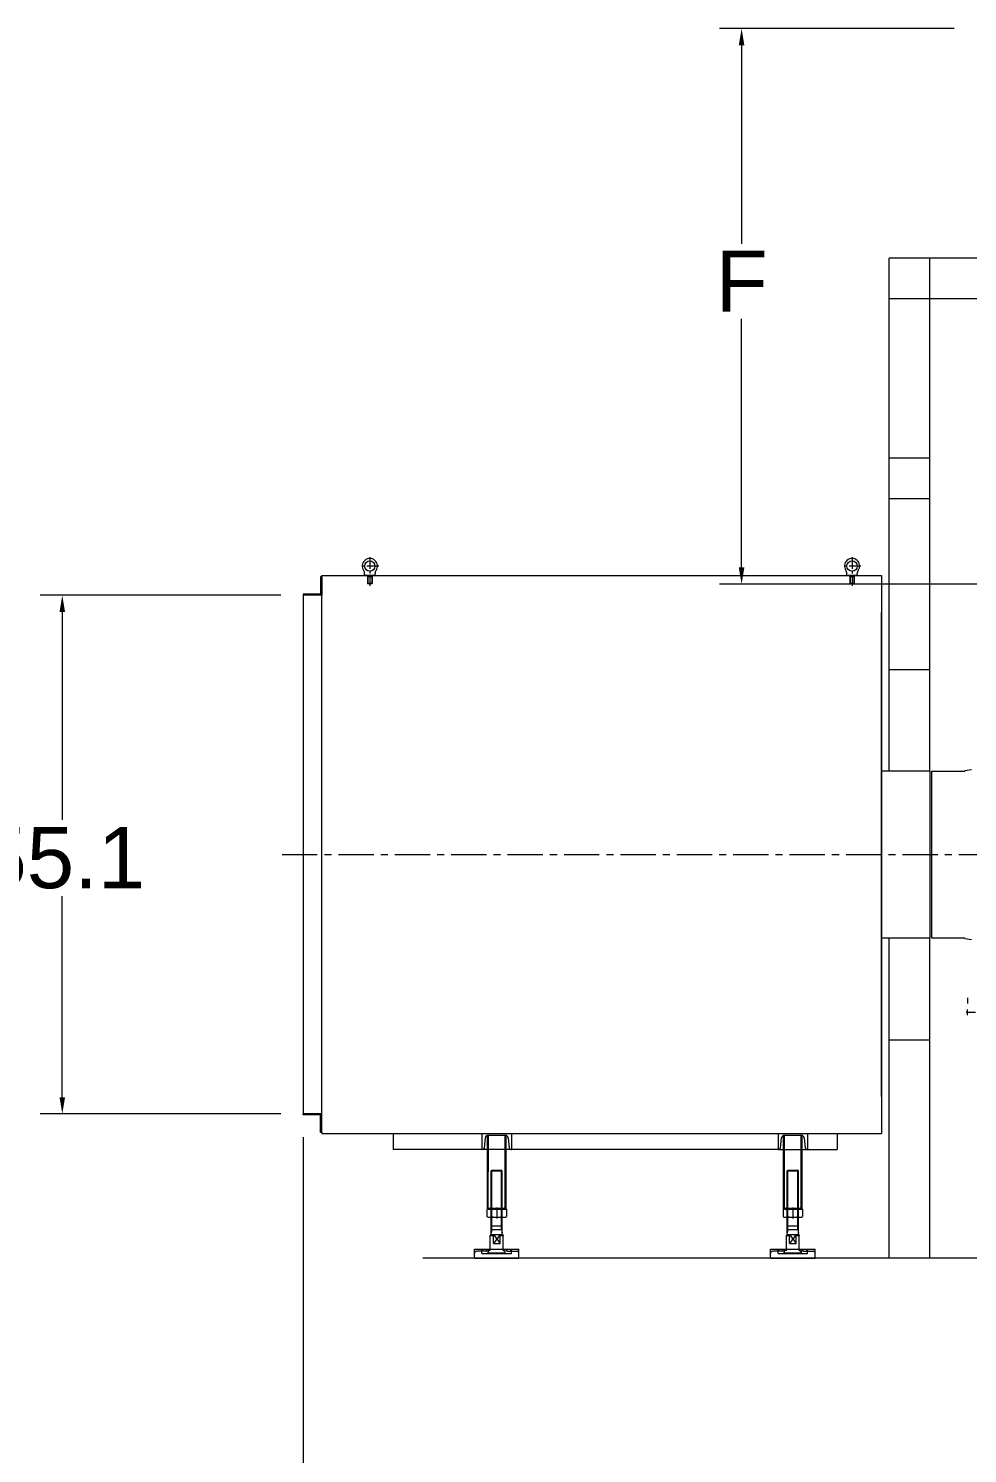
# Model space of a CAD drawing. Header units: inches. Extents: x 0 to 26418, y 0 to 20128.
# Drawn here: x 8908 to 11445, y 11704 to 15552 of the extents above; entities that cross this region are included whole.
import ezdxf

# ---------------------------------------------------------------- set-up
doc = ezdxf.new("R2010")
doc.units = ezdxf.units.IN
doc.header["$MEASUREMENT"] = 0
doc.linetypes.add('CENTER', pattern=[50.8, 31.75, -6.35, 6.35, -6.35])
doc.layers.get('Defpoints').update_dxf_attribs({"lineweight": 5})
for name, color, linetype, lineweight in [('CAXA0', 7, 'Continuous', 5), ('CAXA1', 5, 'CENTER', 5), ('中心线', 5, 'CENTER', 5)]:
    doc.layers.add(name, color=color, linetype=linetype, lineweight=lineweight)
doc.styles.add('Roman', font='arial.ttf')
doc.styles.get("Standard").update_dxf_attribs({"font": 'arial.ttf'})
doc.dimstyles.new('ISO-25', dxfattribs={"dimscale": 30, "dimtxt": 1.5, "dimasz": 1.5, "dimexe": 2, "dimexo": 2, "dimtad": 1, "dimtih": 1, "dimtoh": 1, "dimdec": 1, "dimlfac": 0.03937, "dimdsep": 46, "dimtxsty": 'Standard', "dimcen": 2.5, "dimclrd": 7, "dimclre": 7, "dimclrt": 7, "dimadec": 0, "dimazin": 0, "dimtfac": 1, "dimtdec": 1, "dimtmove": 0, "dimatfit": 3, "dimfxl": 1, "dimlwd": 5, "dimlwe": 5, "dimarcsym": 0})

# ---------------------------------------------------------------- blocks, each defined once
blk = doc.blocks.new('*D50')
at = {"color": 7, "linetype": 'Continuous', "lineweight": 5, "transparency": 16777216}
for p, q in [((9590.4, 14021.3), (8939.5, 14021.3)), ((8999.5, 13976.3), (8999.5, 13414.9)), ((8999.5, 12666.3), (8999.5, 13208.9)), ((9590.4, 12621.3), (8939.5, 12621.3))]:
    blk.add_line(p, q, dxfattribs=at)
at = {"color": 7, "transparency": 16777216}
for points in [[(8992, 13976.3), (9007, 13976.3), (8999.5, 14021.3)], [(8992, 12666.3), (9007, 12666.3), (8999.5, 12621.3)]]:
    blk.add_solid(points, dxfattribs=at)
at = {"layer": 'Defpoints', "color": 0, "transparency": 16777216}
for p in [(9650.4, 14021.3), (8999.5, 12621.3), (9650.4, 12621.3)]:
    blk.add_point(p, dxfattribs=at)
at = {"color": 7, "lineweight": 5, "transparency": 16777216, "insert": (8999.5, 13311.9), "char_height": 165, "attachment_point": 5, "style": 'Roman'}
blk.add_mtext('55.1', dxfattribs=at)
blk = doc.blocks.new('*D44')
at = {"color": 7, "linetype": 'Continuous', "lineweight": 5, "transparency": 16777216}
for p, q in [((9650.4, 12558.3), (9650.4, 11355.8)), ((15833.4, 12171.3), (15833.4, 11355.8)), ((9695.4, 11415.8), (15788.4, 11415.8))]:
    blk.add_line(p, q, dxfattribs=at)
at = {"color": 7, "transparency": 16777216}
for points in [[(9695.4, 11423.3), (9695.4, 11408.3), (9650.4, 11415.8)], [(15788.4, 11423.3), (15788.4, 11408.3), (15833.4, 11415.8)]]:
    blk.add_solid(points, dxfattribs=at)
at = {"layer": 'Defpoints', "color": 0, "transparency": 16777216}
for p in [(9650.4, 12618.3), (15833.4, 12231.3), (15833.4, 11415.8)]:
    blk.add_point(p, dxfattribs=at)
at = {"color": 7, "lineweight": 5, "transparency": 16777216, "insert": (13263.8, 11541.2), "char_height": 165, "attachment_point": 5, "style": 'Roman'}
blk.add_mtext('{\\H1.25x;C}', dxfattribs=at)
blk = doc.blocks.new('*D42')
at = {"color": 7, "linetype": 'Continuous', "lineweight": 5, "transparency": 16777216}
for p, q in [((11409, 15551.5), (10774.9, 15551.5)), ((10834.9, 15506.5), (10834.9, 14970.5)), ((10834.9, 14096.5), (10834.9, 14768)), ((11520.7, 14051.5), (10774.9, 14051.5))]:
    blk.add_line(p, q, dxfattribs=at)
at = {"color": 7, "transparency": 16777216}
for points in [[(10827.4, 15506.5), (10842.4, 15506.5), (10834.9, 15551.5)], [(10827.4, 14096.5), (10842.4, 14096.5), (10834.9, 14051.5)]]:
    blk.add_solid(points, dxfattribs=at)
at = {"layer": 'Defpoints', "color": 0, "transparency": 16777216}
for p in [(11469, 15551.5), (10834.9, 14051.5), (11580.7, 14051.5)]:
    blk.add_point(p, dxfattribs=at)
at = {"color": 7, "lineweight": 5, "transparency": 16777216, "insert": (10834.9, 14869.2), "char_height": 165, "attachment_point": 5, "style": 'Roman'}
blk.add_mtext('F', dxfattribs=at)

msp = doc.modelspace()

# ---------------------------------------------------------------- linework, layer by layer
at = {"color": 7, "lineweight": 5}
for p, q in [((11233.4, 13546.56), (11233.4, 14931.31)), ((15833.4, 14931.31), (11233.4, 14931.31)), ((11343.4, 13546.56), (11343.4, 14931.31)), ((15833.4, 14821.31), (11233.4, 14821.31)), ((11343.4, 14391.31), (11233.4, 14391.31)), ((11343.4, 14281.31), (11233.4, 14281.31)), ((9697.41, 14071.31), (9697.41, 14024.31)), ((9700.41, 14071.31), (9697.41, 14071.31)), ((9700.41, 14074.31), (11210.41, 14074.31)), ((9700.41, 14071.31), (9700.41, 14074.31)), ((9700.41, 14071.31), (9700.41, 14021.31)), ((9815.86, 14074.31), (9816.37, 14079.8)), ((9844.96, 14074.31), (9815.86, 14074.31)), ((9824.41, 14072.31), (9824.41, 14053.06)), ((9836.41, 14070.81), (9824.41, 14070.81)), ((9825.16, 14052.31), (9824.41, 14053.06)), ((9836.41, 14053.06), (9824.41, 14053.06)), ((9835.66, 14052.31), (9825.16, 14052.31)), ((9825.26, 14070.81), (9825.26, 14052.31)), ((9835.56, 14070.81), (9835.56, 14052.31)), ((9835.66, 14052.31), (9836.41, 14053.06)), ((9836.41, 14072.31), (9836.41, 14053.06)), ((9844.96, 14074.31), (9844.44, 14079.8)), ((11118.86, 14074.31), (11119.37, 14079.8)), ((11147.96, 14074.31), (11118.86, 14074.31)), ((11127.41, 14072.31), (11127.41, 14053.06)), ((11139.41, 14070.81), (11127.41, 14070.81)), ((11128.16, 14052.31), (11127.41, 14053.06)), ((11139.41, 14053.06), (11127.41, 14053.06)), ((11138.66, 14052.31), (11128.16, 14052.31)), ((11128.26, 14070.81), (11128.26, 14052.31)), ((11138.56, 14070.81), (11138.56, 14052.31)), ((11138.66, 14052.31), (11139.41, 14053.06)), ((11139.41, 14072.31), (11139.41, 14053.06)), ((11147.96, 14074.31), (11147.44, 14079.8)), ((11210.41, 14074.31), (11213.41, 14074.31)), ((11213.41, 14074.31), (11213.4, 13621.33)), ((9697.41, 14024.31), (9650.41, 14024.31)), ((9650.41, 14024.31), (9650.41, 14021.31)), ((9700.41, 14021.31), (9650.41, 14021.31)), ((9650.41, 14021.31), (9650.41, 12621.31)), ((9700.41, 12571.31), (9700.41, 14021.31)), ((11233.4, 13821.31), (11343.4, 13821.31)), ((11213.4, 13621.33), (11213.41, 12568.31)), ((11343.7, 13546.56), (11213.7, 13546.56)), ((11343.4, 13546.31), (11343.4, 13096.31)), ((11348.4, 13546.31), (11438.4, 13546.31)), ((11348.4, 13546.31), (11348.4, 13096.31)), ((11438.4, 13548.31), (11455.84, 13550.88)), ((11438.4, 13548.31), (11438.4, 13546.31)), ((11213.7, 13096.56), (11343.7, 13096.56)), ((11233.4, 12231.31), (11233.4, 13096.56)), ((11343.4, 12231.31), (11343.4, 13096.56)), ((11348.4, 13096.31), (11438.4, 13096.31)), ((11438.4, 13094.31), (11438.4, 13096.31)), ((11438.4, 13094.31), (11438.4, 13096.31)), ((11438.4, 13094.31), (11455.84, 13091.75)), ((11438.4, 13094.31), (11455.84, 13091.75)), ((11445.42, 12934.63), (11445.42, 12919.5)), ((11467.05, 12895.06), (11442.09, 12895.06)), ((11445.42, 12887.5), (11445.42, 12902.63)), ((11233.4, 12821.31), (11343.4, 12821.31)), ((9700.41, 12621.31), (9650.41, 12621.31)), ((9650.41, 12618.31), (9650.41, 12621.31)), ((9697.41, 12618.31), (9650.41, 12618.31)), ((9697.41, 12571.31), (9697.41, 12618.31)), ((9700.41, 12571.31), (9697.41, 12571.31)), ((9700.41, 12571.31), (9700.41, 12568.31)), ((9700.41, 12568.31), (11210.41, 12568.31)), ((9893.41, 12568.31), (9893.41, 12525.31)), ((10133.41, 12568.31), (10213.41, 12568.31)), ((10133.41, 12568.31), (10133.41, 12525.31)), ((10139.87, 12528.92), (10142.59, 12556.11)), ((10148.41, 12364.31), (10148.41, 12563.02)), ((10150.55, 12563.31), (10196.27, 12563.31)), ((10150.55, 12364.31), (10150.91, 12563.31)), ((10196.27, 12364.31), (10195.91, 12563.31)), ((10198.41, 12364.31), (10198.41, 12563.02)), ((10204.23, 12556.11), (10206.95, 12528.92)), ((10213.41, 12568.31), (10213.41, 12525.31)), ((10933.41, 12568.31), (11013.41, 12568.31)), ((10933.41, 12568.31), (10933.41, 12525.31)), ((10939.87, 12528.92), (10942.59, 12556.11)), ((10948.41, 12364.31), (10948.41, 12563.02)), ((10950.55, 12563.31), (10996.27, 12563.31)), ((10950.55, 12364.31), (10950.91, 12563.31)), ((10996.27, 12364.31), (10995.91, 12563.31)), ((10998.41, 12364.31), (10998.41, 12563.02)), ((11004.23, 12556.11), (11006.95, 12528.92)), ((11013.41, 12568.31), (11013.41, 12525.31)), ((11093.41, 12568.31), (11093.41, 12525.31)), ((11210.41, 12568.31), (11213.41, 12568.31)), ((10933.41, 12525.31), (9893.41, 12525.31)), ((10135.89, 12525.31), (10133.41, 12525.31)), ((10210.93, 12525.31), (10213.41, 12525.31)), ((10933.41, 12525.31), (11093.41, 12525.31)), ((10935.89, 12525.31), (10933.41, 12525.31)), ((11010.93, 12525.31), (11013.41, 12525.31)), ((10158.41, 12467.31), (10160.41, 12469.31)), ((10158.41, 12467.31), (10188.41, 12467.31)), ((10158.41, 12295.31), (10158.41, 12467.31)), ((10160.3, 12309.28), (10160.3, 12469.21)), ((10160.41, 12469.31), (10186.41, 12469.31)), ((10188.41, 12467.31), (10186.41, 12469.31)), ((10186.51, 12309.28), (10186.51, 12469.21)), ((10188.41, 12295.31), (10188.41, 12467.31)), ((10958.41, 12467.31), (10960.41, 12469.31)), ((10958.41, 12467.31), (10988.41, 12467.31)), ((10958.41, 12295.31), (10958.41, 12467.31)), ((10960.3, 12309.28), (10960.3, 12469.21)), ((10960.41, 12469.31), (10986.41, 12469.31)), ((10988.41, 12467.31), (10986.41, 12469.31)), ((10986.51, 12309.28), (10986.51, 12469.21)), ((10988.41, 12295.31), (10988.41, 12467.31)), ((10146.85, 12364.31), (10146.85, 12344.01)), ((10148.41, 12366.31), (10198.41, 12366.31)), ((10150.55, 12364.31), (10198.41, 12364.31)), ((10153.49, 12366.31), (10193.32, 12366.31)), ((10160.13, 12344.01), (10160.13, 12364.31)), ((10173.41, 12368.31), (10173.41, 12339.01)), ((10186.68, 12344.01), (10186.68, 12364.31)), ((10199.96, 12364.31), (10199.96, 12344.01)), ((10946.85, 12364.31), (10946.85, 12344.01)), ((10948.41, 12366.31), (10998.41, 12366.31)), ((10950.55, 12364.31), (10998.41, 12364.31)), ((10953.49, 12366.31), (10993.32, 12366.31)), ((10960.13, 12344.01), (10960.13, 12364.31)), ((10973.41, 12368.31), (10973.41, 12339.01)), ((10986.68, 12344.01), (10986.68, 12364.31)), ((10999.96, 12364.31), (10999.96, 12344.01)), ((10153.49, 12342.01), (10193.32, 12342.01)), ((10157.91, 12319.31), (10188.91, 12319.31)), ((10953.49, 12342.01), (10993.32, 12342.01)), ((10957.91, 12319.31), (10988.91, 12319.31)), ((10157.91, 12295.31), (10155.91, 12293.31)), ((10155.91, 12252.31), (10155.91, 12293.31)), ((10155.91, 12293.31), (10164.39, 12293.31)), ((10157.91, 12295.31), (10188.91, 12295.31)), ((10158.41, 12309.31), (10188.41, 12309.31)), ((10160.3, 12309.28), (10158.41, 12300.16)), ((10182.42, 12295.31), (10164.39, 12271.31)), ((10164.39, 12295.31), (10182.42, 12271.31)), ((10164.39, 12271.31), (10164.39, 12295.31)), ((10182.42, 12271.31), (10182.42, 12295.31)), ((10182.42, 12293.31), (10190.91, 12293.31)), ((10186.51, 12309.28), (10188.41, 12300.16)), ((10188.91, 12295.31), (10190.91, 12293.31)), ((10190.91, 12252.31), (10190.91, 12293.31)), ((10957.91, 12295.31), (10955.91, 12293.31)), ((10955.91, 12252.31), (10955.91, 12293.31)), ((10955.91, 12293.31), (10964.39, 12293.31)), ((10957.91, 12295.31), (10988.91, 12295.31)), ((10958.41, 12309.31), (10988.41, 12309.31)), ((10960.3, 12309.28), (10958.41, 12300.16)), ((10982.42, 12295.31), (10964.39, 12271.31)), ((10964.39, 12295.31), (10982.42, 12271.31)), ((10964.39, 12271.31), (10964.39, 12295.31)), ((10982.42, 12271.31), (10982.42, 12295.31)), ((10982.42, 12293.31), (10990.91, 12293.31)), ((10986.51, 12309.28), (10988.41, 12300.16)), ((10988.91, 12295.31), (10990.91, 12293.31)), ((10990.91, 12252.31), (10990.91, 12293.31)), ((10113.41, 12256.31), (10233.41, 12256.31)), ((10113.41, 12231.31), (10113.41, 12256.31)), ((10113.41, 12231.31), (10113.41, 12245.31)), ((10133.41, 12250.31), (10118.41, 12250.31)), ((10133.41, 12244.31), (10133.41, 12256.31)), ((10133.41, 12256.31), (10213.41, 12256.31)), ((10133.41, 12244.31), (10213.41, 12244.31)), ((10135.41, 12250.31), (10135.41, 12256.31)), ((10146.41, 12250.31), (10135.41, 12250.31)), ((10146.41, 12250.31), (10146.41, 12256.31)), ((10150.41, 12244.31), (10150.41, 12252.31)), ((10155.91, 12252.31), (10150.41, 12252.31)), ((10150.91, 12246.31), (10150.91, 12252.31)), ((10150.91, 12246.31), (10195.91, 12246.31)), ((10154.91, 12252.31), (10154.91, 12256.31)), ((10164.39, 12271.31), (10182.42, 12271.31)), ((10190.91, 12252.31), (10196.41, 12252.31)), ((10191.91, 12252.31), (10191.91, 12256.31)), ((10195.91, 12246.31), (10195.91, 12252.31)), ((10196.41, 12244.31), (10196.41, 12252.31)), ((10200.41, 12250.31), (10200.41, 12256.31)), ((10200.41, 12250.31), (10211.41, 12250.31)), ((10211.41, 12250.31), (10211.41, 12256.31)), ((10213.41, 12244.31), (10213.41, 12256.31)), ((10213.41, 12250.31), (10228.41, 12250.31)), ((10233.41, 12231.31), (10233.41, 12256.31)), ((10233.41, 12231.31), (10233.41, 12245.31)), ((10913.41, 12256.31), (11033.41, 12256.31)), ((10913.41, 12231.31), (10913.41, 12256.31)), ((10913.41, 12231.31), (10913.41, 12245.31)), ((10933.41, 12250.31), (10918.41, 12250.31)), ((10933.41, 12244.31), (10933.41, 12256.31)), ((10933.41, 12256.31), (11013.41, 12256.31)), ((10933.41, 12244.31), (11013.41, 12244.31)), ((10935.41, 12250.31), (10935.41, 12256.31)), ((10946.41, 12250.31), (10935.41, 12250.31)), ((10946.41, 12250.31), (10946.41, 12256.31)), ((10950.41, 12244.31), (10950.41, 12252.31)), ((10955.91, 12252.31), (10950.41, 12252.31)), ((10950.91, 12246.31), (10950.91, 12252.31)), ((10950.91, 12246.31), (10995.91, 12246.31)), ((10954.91, 12252.31), (10954.91, 12256.31)), ((10964.39, 12271.31), (10982.42, 12271.31)), ((10990.91, 12252.31), (10996.41, 12252.31)), ((10991.91, 12252.31), (10991.91, 12256.31)), ((10995.91, 12246.31), (10995.91, 12252.31)), ((10996.41, 12244.31), (10996.41, 12252.31)), ((11000.41, 12250.31), (11000.41, 12256.31)), ((11000.41, 12250.31), (11011.41, 12250.31)), ((11011.41, 12250.31), (11011.41, 12256.31)), ((11013.41, 12244.31), (11013.41, 12256.31)), ((11013.41, 12250.31), (11028.41, 12250.31)), ((11033.41, 12231.31), (11033.41, 12256.31)), ((11033.41, 12231.31), (11033.41, 12245.31)), ((16517.61, 12231.31), (9973.4, 12231.31)), ((10113.41, 12231.31), (10233.41, 12231.31)), ((10113.41, 12231.31), (10233.41, 12231.31)), ((10913.41, 12231.31), (11033.41, 12231.31)), ((10913.41, 12231.31), (11033.41, 12231.31))]:
    msp.add_line(p, q, dxfattribs=at)
for centre in [(9830.41, 14100.31), (11133.41, 14100.31)]:
    msp.add_circle(centre, 14, dxfattribs=at)
for centre, radius, start, end in [((9830.41, 14100.31), 20.55, 324.75711, 215.24289), ((11133.41, 14100.31), 20.55, 324.75711, 215.24289), ((9801.37, 14079.8), 15, 0, 35.24289), ((9859.44, 14079.8), 15, 144.75711, 180), ((11104.37, 14079.8), 15, 0, 35.24289), ((11162.44, 14079.8), 15, 144.75711, 180), ((9822.41, 14072.31), 2, 0, 90), ((9838.41, 14072.31), 2, 90, 180), ((11125.41, 14072.31), 2, 0, 90), ((11141.41, 14072.31), 2, 90, 180), ((10150.55, 12555.31), 8, 90, 174.28941), ((10196.27, 12555.31), 8, 5.71059, 90), ((10950.55, 12555.31), 8, 90, 174.28941), ((10996.27, 12555.31), 8, 5.71059, 90), ((10135.89, 12529.31), 4, 270, 354.28941), ((10210.93, 12529.31), 4, 185.71059, 270), ((10935.89, 12529.31), 4, 270, 354.28941), ((11010.93, 12529.31), 4, 185.71059, 270), ((10153.49, 12354.31), 12, 56.41132, 123.58868), ((10173.41, 12321.31), 45, 72.83706, 107.16294), ((10193.32, 12354.31), 12, 56.41132, 123.58868), ((10953.49, 12354.31), 12, 56.41132, 123.58868), ((10973.41, 12321.31), 45, 72.83706, 107.16294), ((10993.32, 12354.31), 12, 56.41132, 123.58868), ((10153.49, 12354.01), 12, 236.41132, 303.58868), ((10173.41, 12387.01), 45, 252.83706, 287.16294), ((10193.32, 12354.01), 12, 236.41132, 303.58868), ((10953.49, 12354.01), 12, 236.41132, 303.58868), ((10973.41, 12387.01), 45, 252.83706, 287.16294), ((10993.32, 12354.01), 12, 236.41132, 303.58868), ((10118.41, 12245.31), 5, 90, 180), ((10173.41, 12371.88), 127.56, 259.84078, 280.15922), ((10228.41, 12245.31), 5, 0, 90), ((10918.41, 12245.31), 5, 90, 180), ((10973.41, 12371.88), 127.56, 259.84078, 280.15922), ((11028.41, 12245.31), 5, 0, 90)]:
    msp.add_arc(centre, radius, start, end, dxfattribs=at)
at = {"layer": 'CAXA0', "color": 7, "linetype": 'Continuous', "lineweight": 5}
msp.add_line((11213.4, 12668.56), (11213.4, 13974.56), dxfattribs=at)
at = {"layer": 'CAXA1', "linetype": 'CENTER', "lineweight": 5, "ltscale": 3}
msp.add_line((9593.25, 13321.31), (12529.43, 13321.31), dxfattribs=at)
at = {"layer": '中心线', "lineweight": 5}
for p, q in [((9830.41, 14124.38), (9830.41, 14047.18)), ((11133.41, 14124.38), (11133.41, 14047.18)), ((9854.47, 14100.31), (9806.34, 14100.31)), ((11157.47, 14100.31), (11109.34, 14100.31))]:
    msp.add_line(p, q, dxfattribs=at)

# ---------------------------------------------------------------- dimensions: what is measured, and where the dimension line sits
at = {"color": 7, "lineweight": 5}
dim = msp.add_linear_dim(base=(10834.93, 14051.5), p1=(11468.99, 15551.5), p2=(11580.66, 14051.5), angle=90, text='F', dimstyle='ISO-25', override={"dimtxt": 5.5, "dimpost": '\\X', "dimtxsty": 'Roman', "dimtmove": 1}, dxfattribs=at)
dim.commit()
dim.dimension.update_dxf_attribs({"geometry": '*D42', "text_midpoint": (10834.93, 14869.23), "dimtype": 160})
dim = msp.add_linear_dim(base=(8999.5, 12621.31), p1=(9650.41, 14021.31), p2=(9650.41, 12621.31), angle=90, dimstyle='ISO-25', override={"dimtxt": 5.5, "dimpost": '\\X', "dimtxsty": 'Roman', "dimtmove": 1}, dxfattribs=at)
dim.commit()
dim.dimension.update_dxf_attribs({"geometry": '*D50', "text_midpoint": (8999.5, 13311.91), "dimtype": 160})
dim = msp.add_linear_dim(base=(15833.4, 11415.77), p1=(9650.41, 12618.31), p2=(15833.4, 12231.31), text='{\\H1.25x;C}', dimstyle='ISO-25', override={"dimtxt": 5.5, "dimpost": '\\X', "dimtxsty": 'Roman', "dimtmove": 1}, dxfattribs=at)
dim.commit()
dim.dimension.update_dxf_attribs({"geometry": '*D44', "text_midpoint": (13263.79, 11415.77), "dimtype": 160})

doc.saveas('drawing.dxf')
